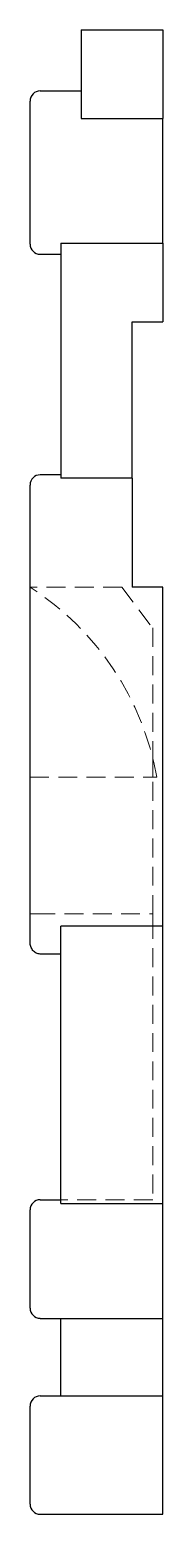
# Model space of a CAD drawing. Header units: millimetres. Extents: x 66 to 228, y 7 to 163.
# Drawn here: x 218.6 to 227.5, y 7 to 107 of the extents above.
import ezdxf

# ---------------------------------------------------------------- set-up
doc = ezdxf.new("R2010")
doc.units = ezdxf.units.MM
doc.linetypes.add('HIDDEN', pattern=[1.905, 1.27, -0.635])

msp = doc.modelspace()

# ---------------------------------------------------------------- linework, layer by layer
at = {"color": 7, "linetype": 'Continuous', "lineweight": 25}
for p, q in [((222, 107), (227.51, 107)), ((222, 107), (222, 101.01)), ((227.51, 107), (227.51, 101.01)), ((218.56, 97.37), (218.56, 102.19)), ((222, 102.87), (219.25, 102.87)), ((222, 101.01), (227.51, 101.01)), ((227.51, 92.61), (227.51, 101.01)), ((218.56, 92.56), (218.56, 97.37)), ((220.63, 92.61), (227.51, 92.61)), ((220.63, 92.61), (220.63, 76.79)), ((227.51, 92.61), (227.51, 87.33)), ((219.25, 91.87), (220.63, 91.87)), ((225.44, 87.33), (227.51, 87.33)), ((225.44, 76.79), (225.44, 87.33)), ((220.63, 77.01), (219.25, 77.01)), ((218.56, 45.53), (218.56, 76.33)), ((225.44, 76.79), (220.63, 76.79)), ((225.44, 76.79), (225.44, 69.45)), ((227.51, 69.45), (225.44, 69.45)), ((227.51, 46.61), (227.51, 69.45)), ((227.51, 46.61), (220.63, 46.61)), ((220.63, 27.94), (220.63, 46.61)), ((227.51, 27.94), (227.51, 46.61)), ((220.63, 44.74), (219.25, 44.74)), ((219.25, 28.18), (220.63, 28.18)), ((218.56, 20.89), (218.56, 27.5)), ((220.63, 27.94), (227.51, 27.94)), ((227.51, 20.2), (227.51, 27.94)), ((219.25, 20.2), (227.51, 20.2)), ((220.63, 14.98), (220.63, 20.2)), ((227.51, 14.98), (227.51, 20.2)), ((218.56, 7.69), (218.56, 14.29)), ((219.25, 14.98), (227.51, 14.98)), ((227.51, 7), (227.51, 14.98)), ((219.25, 7), (227.51, 7))]:
    msp.add_line(p, q, dxfattribs=at)
at = {"color": 7, "linetype": 'HIDDEN', "lineweight": 18}
for p, q in [((224.75, 69.45), (218.56, 69.45)), ((224.75, 69.45), (226.82, 66.7)), ((226.82, 66.7), (226.82, 57.94)), ((226.82, 57.94), (226.82, 56.66)), ((218.56, 56.66), (227.09, 56.66)), ((226.82, 47.44), (226.82, 56.66)), ((218.56, 47.44), (218.98, 47.44)), ((218.98, 47.44), (226.82, 47.44)), ((226.82, 47.03), (226.82, 47.44)), ((226.82, 47.03), (226.82, 28.18)), ((226.82, 28.18), (220.63, 28.18))]:
    msp.add_line(p, q, dxfattribs=at)
at = {"color": 7, "linetype": 'Continuous', "lineweight": 25}
for centre, start, end in [((219.25, 102.19), 90, 180), ((219.25, 92.56), 180, 270), ((219.25, 76.33), 90, 180), ((219.25, 27.5), 90, 180), ((219.25, 20.89), 180, 270), ((219.25, 14.29), 90, 180), ((219.25, 7.69), 180, 270)]:
    msp.add_arc(centre, 0.688, start, end, dxfattribs=at)
at = {"color": 7, "linetype": 'HIDDEN', "lineweight": 18}
msp.add_arc((208.14, 53.26), 19.26, 10.1628, 57.2174, dxfattribs=at)
at = {"color": 7, "linetype": 'Continuous', "lineweight": 25}
msp.add_open_spline([(219.25, 44.74), (219.15, 44.74), (219.06, 44.76), (218.89, 44.85), (218.81, 44.91), (218.69, 45.06), (218.64, 45.15), (218.58, 45.33), (218.56, 45.43), (218.56, 45.53)], degree=3, knots=[0, 0, 0, 0, 0.25, 0.25, 0.5, 0.5, 0.75, 0.75, 1, 1, 1, 1], dxfattribs=at)

doc.saveas('drawing.dxf')
